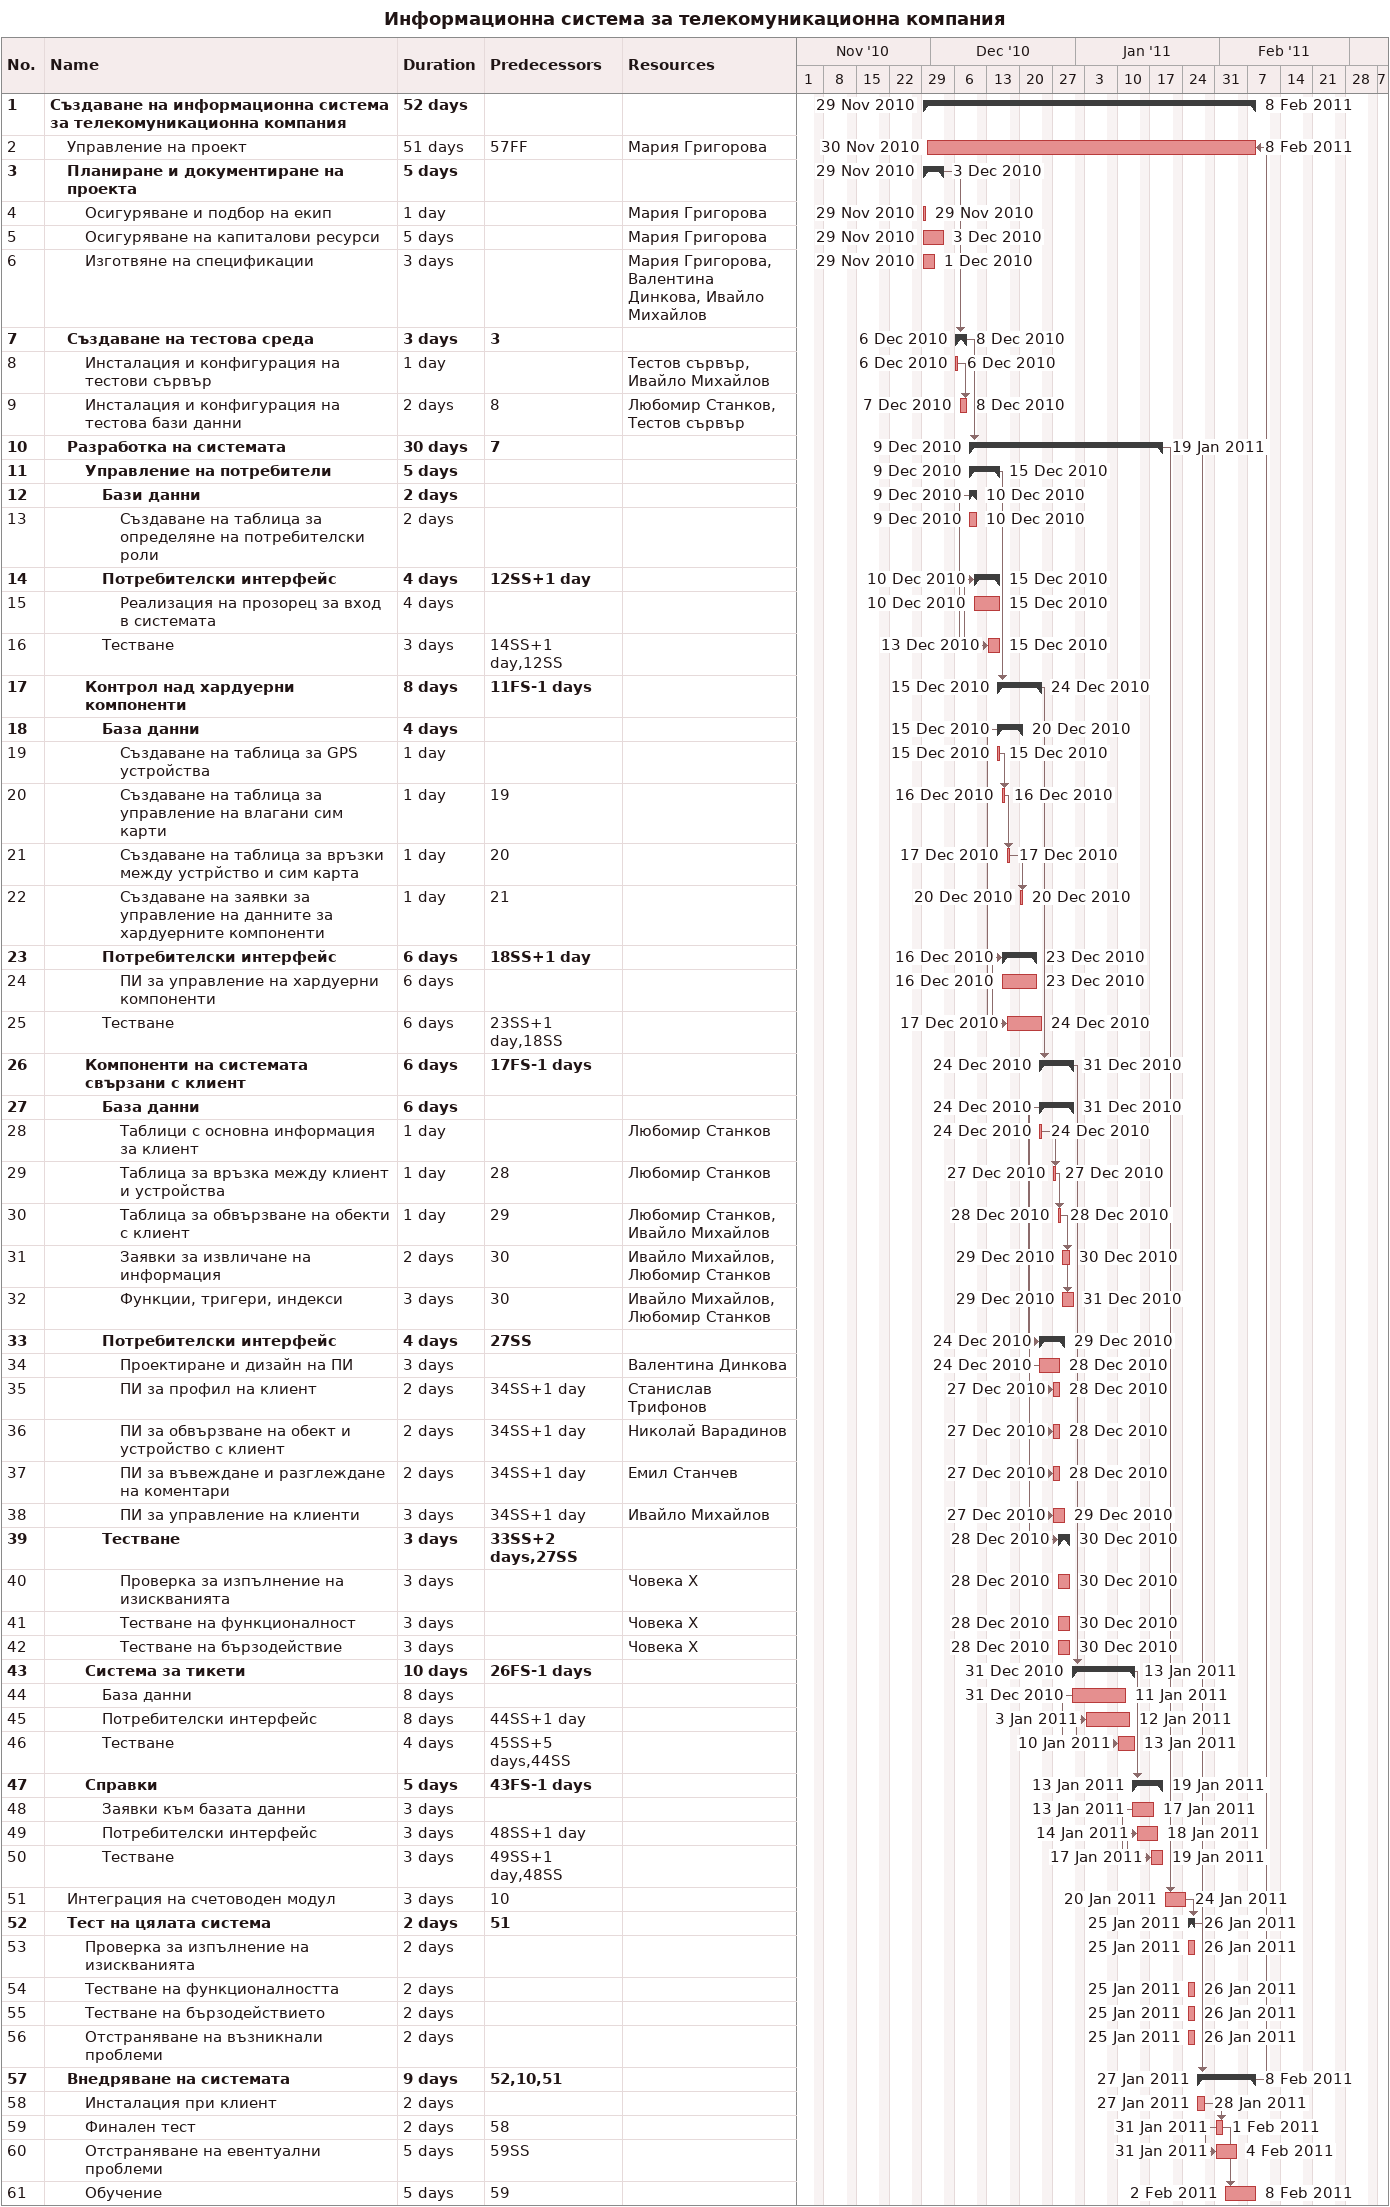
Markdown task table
Информационна система за телекомуникационна компания

| ID | Level | Task | Duration | Start | Finish | Predecessors | Resources |
|---|---|---|---|---|---|---|---|
| 1 | 1 | **Създаване на информационна система за телекомуникационна компания** | 52d | 2010-11-29 | 2011-02-08 |  |  |
| 2 | 2 | Управление на проект | 51d | 2010-11-30 | 2011-02-08 | 57FF | Мария Григорова |
| 3 | 2 | **Планиране и документиране на проекта** | 5d | 2010-11-29 | 2010-12-03 |  |  |
| 4 | 3 | Осигуряване и подбор на екип | 1d | 2010-11-29 | 2010-11-29 |  | Мария Григорова |
| 5 | 3 | Осигуряване на капиталови ресурси | 5d | 2010-11-29 | 2010-12-03 |  | Мария Григорова |
| 6 | 3 | Изготвяне на спецификации | 3d | 2010-11-29 | 2010-12-01 |  | Мария Григорова, Валентина Динкова, Ивайло Михайлов |
| 7 | 2 | **Създаване на тестова среда** | 3d | 2010-12-06 | 2010-12-08 | 3 |  |
| 8 | 3 | Инсталация и конфигурация на тестови сървър | 1d | 2010-12-06 | 2010-12-06 |  | Тестов сървър, Ивайло Михайлов |
| 9 | 3 | Инсталация и конфигурация на тестова бази данни | 2d | 2010-12-07 | 2010-12-08 | 8 | Любомир Станков, Тестов сървър |
| 10 | 2 | **Разработка на системата** | 30d | 2010-12-09 | 2011-01-19 | 7 |  |
| 11 | 3 | **Управление на потребители** | 5d | 2010-12-09 | 2010-12-15 |  |  |
| 12 | 4 | **Бази данни** | 2d | 2010-12-09 | 2010-12-10 |  |  |
| 13 | 5 | Създаване на таблица за определяне на потребителски роли | 2d | 2010-12-09 | 2010-12-10 |  |  |
| 14 | 4 | **Потребителски интерфейс** | 4d | 2010-12-10 | 2010-12-15 | 12SS+1d |  |
| 15 | 5 | Реализация на прозорец за вход в системата | 4d | 2010-12-10 | 2010-12-15 |  |  |
| 16 | 4 | Тестване | 3d | 2010-12-13 | 2010-12-15 | 14SS+1d, 12SS |  |
| 17 | 3 | **Контрол над хардуерни компоненти** | 8d | 2010-12-15 | 2010-12-24 | 11FS-1d |  |
| 18 | 4 | **База данни** | 4d | 2010-12-15 | 2010-12-20 |  |  |
| 19 | 5 | Създаване на таблица за GPS устройства | 1d | 2010-12-15 | 2010-12-15 |  |  |
| 20 | 5 | Създаване на таблица за управление на влагани сим карти | 1d | 2010-12-16 | 2010-12-16 | 19 |  |
| 21 | 5 | Създаване на таблица за връзки между устрйство и сим карта | 1d | 2010-12-17 | 2010-12-17 | 20 |  |
| 22 | 5 | Създаване на заявки за управление на данните за хардуерните компоненти | 1d | 2010-12-20 | 2010-12-20 | 21 |  |
| 23 | 4 | **Потребителски интерфейс** | 6d | 2010-12-16 | 2010-12-23 | 18SS+1d |  |
| 24 | 5 | ПИ за управление на хардуерни компоненти | 6d | 2010-12-16 | 2010-12-23 |  |  |
| 25 | 4 | Тестване | 6d | 2010-12-17 | 2010-12-24 | 23SS+1d, 18SS |  |
| 26 | 3 | **Компоненти на системата свързани с клиент** | 6d | 2010-12-24 | 2010-12-31 | 17FS-1d |  |
| 27 | 4 | **База данни** | 6d | 2010-12-24 | 2010-12-31 |  |  |
| 28 | 5 | Таблици с основна информация за клиент | 1d | 2010-12-24 | 2010-12-24 |  | Любомир Станков |
| 29 | 5 | Таблица за връзка между клиент и устройства | 1d | 2010-12-27 | 2010-12-27 | 28 | Любомир Станков |
| 30 | 5 | Таблица за обвързване на обекти с клиент | 1d | 2010-12-28 | 2010-12-28 | 29 | Любомир Станков, Ивайло Михайлов |
| 31 | 5 | Заявки за извличане на информация | 2d | 2010-12-29 | 2010-12-30 | 30 | Ивайло Михайлов, Любомир Станков |
| 32 | 5 | Функции, тригери, индекси | 3d | 2010-12-29 | 2010-12-31 | 30 | Ивайло Михайлов, Любомир Станков |
| 33 | 4 | **Потребителски интерфейс** | 4d | 2010-12-24 | 2010-12-29 | 27SS |  |
| 34 | 5 | Проектиране и дизайн на ПИ | 3d | 2010-12-24 | 2010-12-28 |  | Валентина Динкова |
| 35 | 5 | ПИ за профил на клиент | 2d | 2010-12-27 | 2010-12-28 | 34SS+1d | Станислав Трифонов |
| 36 | 5 | ПИ за обвързване на обект и устройство с клиент | 2d | 2010-12-27 | 2010-12-28 | 34SS+1d | Николай Варадинов |
| 37 | 5 | ПИ за въвеждане и разглеждане на коментари | 2d | 2010-12-27 | 2010-12-28 | 34SS+1d | Емил Станчев |
| 38 | 5 | ПИ за управление на клиенти | 3d | 2010-12-27 | 2010-12-29 | 34SS+1d | Ивайло Михайлов |
| 39 | 4 | **Тестване** | 3d | 2010-12-28 | 2010-12-30 | 33SS+2d, 27SS |  |
| 40 | 5 | Проверка за изпълнение на изискванията | 3d | 2010-12-28 | 2010-12-30 |  | Човека Х |
| 41 | 5 | Тестване на функционалност | 3d | 2010-12-28 | 2010-12-30 |  | Човека Х |
| 42 | 5 | Тестване на бързодействие | 3d | 2010-12-28 | 2010-12-30 |  | Човека Х |
| 43 | 3 | **Система за тикети** | 10d | 2010-12-31 | 2011-01-13 | 26FS-1d |  |
| 44 | 4 | База данни | 8d | 2010-12-31 | 2011-01-11 |  |  |
| 45 | 4 | Потребителски интерфейс | 8d | 2011-01-03 | 2011-01-12 | 44SS+1d |  |
| 46 | 4 | Тестване | 4d | 2011-01-10 | 2011-01-13 | 45SS+5d, 44SS |  |
| 47 | 3 | **Справки** | 5d | 2011-01-13 | 2011-01-19 | 43FS-1d |  |
| 48 | 4 | Заявки към базата данни | 3d | 2011-01-13 | 2011-01-17 |  |  |
| 49 | 4 | Потребителски интерфейс | 3d | 2011-01-14 | 2011-01-18 | 48SS+1d |  |
| 50 | 4 | Тестване | 3d | 2011-01-17 | 2011-01-19 | 49SS+1d, 48SS |  |
| 51 | 2 | Интеграция на счетоводен модул | 3d | 2011-01-20 | 2011-01-24 | 10 |  |
| 52 | 2 | **Тест на цялата система** | 2d | 2011-01-25 | 2011-01-26 | 51 |  |
| 53 | 3 | Проверка за изпълнение на изискванията | 2d | 2011-01-25 | 2011-01-26 |  |  |
| 54 | 3 | Тестване на функционалността | 2d | 2011-01-25 | 2011-01-26 |  |  |
| 55 | 3 | Тестване на бързодействието | 2d | 2011-01-25 | 2011-01-26 |  |  |
| 56 | 3 | Отстраняване на възникнали проблеми | 2d | 2011-01-25 | 2011-01-26 |  |  |
| 57 | 2 | **Внедряване на системата** | 9d | 2011-01-27 | 2011-02-08 | 52, 10, 51 |  |
| 58 | 3 | Инсталация при клиент | 2d | 2011-01-27 | 2011-01-28 |  |  |
| 59 | 3 | Финален тест | 2d | 2011-01-31 | 2011-02-01 | 58 |  |
| 60 | 3 | Отстраняване на евентуални проблеми | 5d | 2011-01-31 | 2011-02-04 | 59SS |  |
| 61 | 3 | Обучение | 5d | 2011-02-02 | 2011-02-08 | 59 |  |
